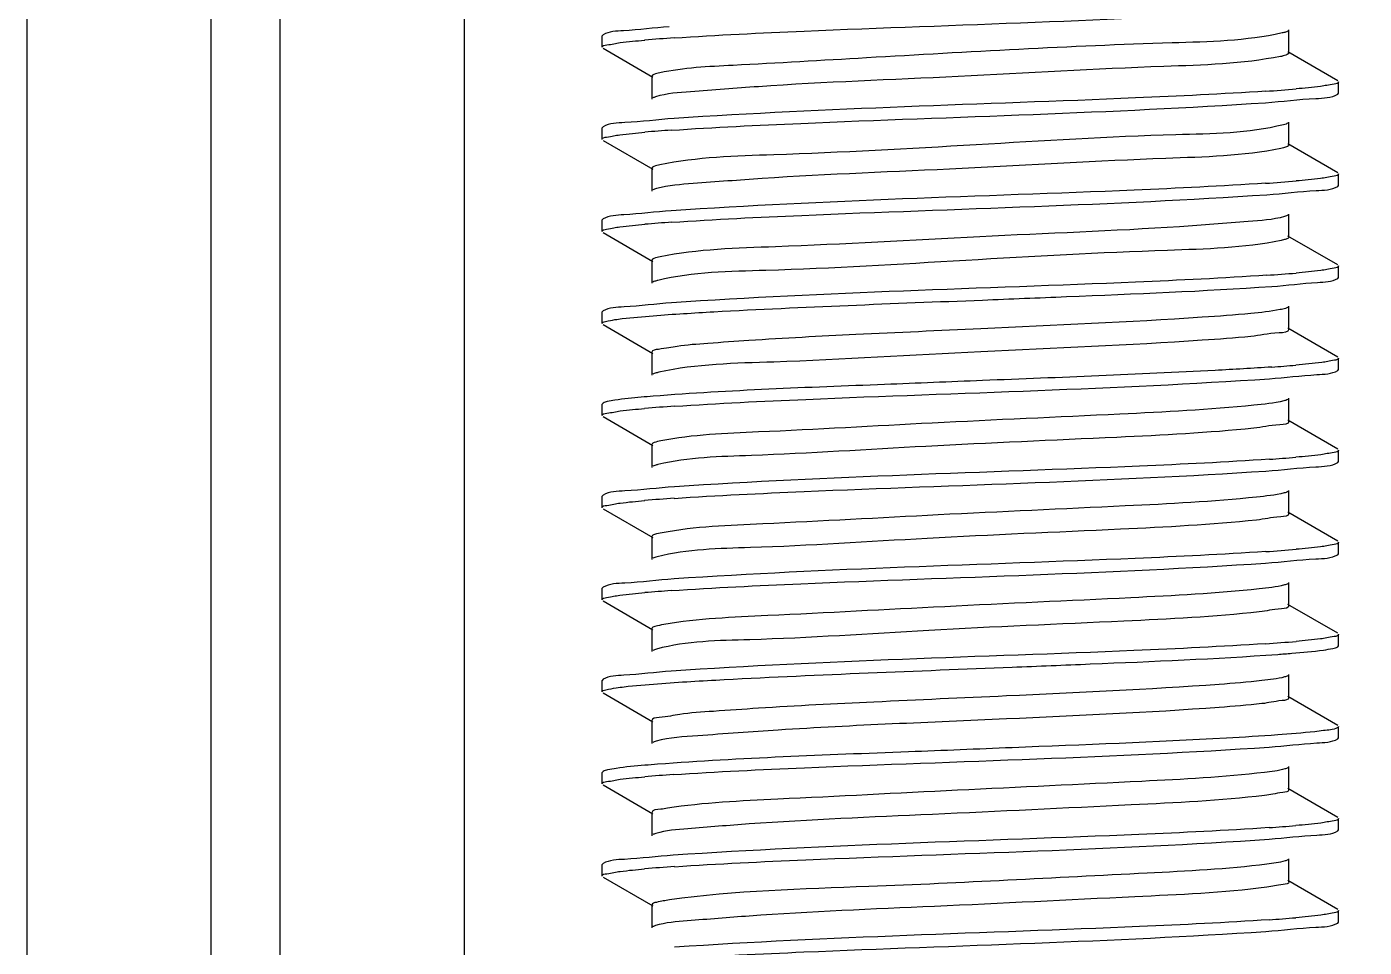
# Model space of a CAD drawing. Extents: x 27938 to 1507990, y 110129 to 923079.
# Drawn here: x 526204 to 526550, y 381445.1 to 381683.1 of the extents above; entities that cross this region are included whole.
import ezdxf

# ---------------------------------------------------------------- set-up
doc = ezdxf.new("R2010")
doc.units = 0
doc.header["$LTSCALE"] = 1000
doc.header["$MEASUREMENT"] = 0
doc.styles.get("Standard").update_dxf_attribs({"font": 'gbenor.shx', "bigfont": 'gbcbig.shx'})
doc.dimstyles.get("Standard").update_dxf_attribs({"dimtxt": 0.18, "dimasz": 0.18, "dimexe": 0.18, "dimexo": 0.0625, "dimgap": 0.09, "dimtad": 0, "dimtih": 1, "dimtoh": 1, "dimdec": 4, "dimzin": 0, "dimdsep": 46, "dimtxsty": 'Standard', "dimcen": 0.09, "dimadec": 0, "dimazin": 0, "dimtfac": 1, "dimtdec": 4, "dimtofl": 0, "dimtmove": 0, "dimatfit": 3, "dimfxl": 1, "dimtolj": 1, "dimtzin": 0, "dimarcsym": 0})

msp = doc.modelspace()

# ---------------------------------------------------------------- linework, layer by layer
at = {"linetype": 'Continuous'}
for p, q in [((526204.03, 383675.04), (526204.03, 378934.02)), ((526251.66, 383675.04), (526251.66, 378934.02)), ((526269.52, 383675.04), (526269.52, 378934.02)), ((526317.14, 383675.04), (526317.14, 378934.02)), ((526353.09, 381681.05), (526352.86, 381680.79)), ((526352.86, 381677.81), (526352.86, 381680.79)), ((526352.86, 381677.81), (526352.86, 381680.79)), ((526530.47, 381676.33), (526530.47, 381682.28)), ((526353.09, 381677.55), (526366.01, 381670.07)), ((526543.14, 381669.14), (526530.21, 381676.63)), ((526365.75, 381670.37), (526365.75, 381664.42)), ((526543.36, 381665.91), (526543.36, 381668.88)), ((526543.36, 381665.91), (526543.36, 381668.88)), ((526543.14, 381665.65), (526543.36, 381665.91)), ((526353.09, 381657.24), (526352.86, 381656.98)), ((526352.86, 381654), (526352.86, 381656.98)), ((526352.86, 381654), (526352.86, 381656.98)), ((526530.47, 381652.51), (526530.47, 381658.47)), ((526353.09, 381653.74), (526366.01, 381646.26)), ((526543.14, 381645.33), (526530.21, 381652.81)), ((526529.05, 381651.81), (526528.42, 381651.66)), ((526365.75, 381646.56), (526365.75, 381640.61)), ((526543.14, 381641.83), (526543.36, 381642.09)), ((526543.36, 381642.09), (526543.36, 381645.07)), ((526543.36, 381642.09), (526543.36, 381645.07)), ((526353.09, 381633.43), (526352.86, 381633.16)), ((526352.86, 381630.19), (526352.86, 381633.16)), ((526352.86, 381630.19), (526352.86, 381633.16)), ((526530.47, 381628.7), (526530.47, 381634.65)), ((526353.09, 381629.93), (526366.01, 381622.45)), ((526543.14, 381621.52), (526530.21, 381629)), ((526529.34, 381628.07), (526528.46, 381627.86)), ((526365.75, 381622.75), (526365.75, 381616.79)), ((526543.36, 381618.28), (526543.36, 381621.26)), ((526543.36, 381618.28), (526543.36, 381621.26)), ((526543.14, 381618.02), (526543.36, 381618.28)), ((526353.09, 381609.61), (526352.86, 381609.35)), ((526352.86, 381606.38), (526352.86, 381609.35)), ((526352.86, 381606.38), (526352.86, 381609.35)), ((526530.47, 381604.89), (526530.47, 381610.84)), ((526353.09, 381606.11), (526366.01, 381598.63)), ((526543.14, 381597.71), (526530.21, 381605.19)), ((526365.75, 381598.93), (526365.75, 381592.98)), ((526543.36, 381594.47), (526543.36, 381597.45)), ((526543.36, 381594.47), (526543.36, 381597.45)), ((526543.14, 381594.21), (526543.36, 381594.47)), ((526530.47, 381581.07), (526530.47, 381587.03)), ((526353.09, 381585.8), (526352.86, 381585.54)), ((526352.86, 381582.56), (526352.86, 381585.54)), ((526352.86, 381582.56), (526352.86, 381585.54)), ((526353.09, 381582.3), (526366.01, 381574.82)), ((526543.14, 381573.89), (526530.21, 381581.38)), ((526365.75, 381575.12), (526365.75, 381569.17)), ((526543.36, 381570.66), (526543.36, 381573.63)), ((526543.36, 381570.66), (526543.36, 381573.63)), ((526543.14, 381570.4), (526543.36, 381570.66)), ((526530.47, 381557.26), (526530.47, 381563.21)), ((526353.09, 381561.99), (526352.86, 381561.73)), ((526352.86, 381558.75), (526352.86, 381561.73)), ((526352.86, 381558.75), (526352.86, 381561.73)), ((526353.09, 381558.49), (526366.01, 381551.01)), ((526543.14, 381550.08), (526530.21, 381557.56)), ((526365.75, 381551.31), (526365.75, 381545.35)), ((526543.36, 381546.84), (526543.36, 381549.82)), ((526543.36, 381546.84), (526543.36, 381549.82)), ((526543.14, 381546.58), (526543.36, 381546.84)), ((526530.47, 381533.45), (526530.47, 381539.4)), ((526353.09, 381538.17), (526352.86, 381537.91)), ((526352.86, 381534.94), (526352.86, 381537.91)), ((526352.86, 381534.94), (526352.86, 381537.91)), ((526353.09, 381534.68), (526366.01, 381527.19)), ((526543.14, 381526.27), (526530.21, 381533.75)), ((526365.75, 381527.5), (526365.75, 381521.54)), ((526543.36, 381523.03), (526543.36, 381526.01)), ((526543.36, 381523.03), (526543.36, 381526.01)), ((526543.14, 381522.77), (526543.36, 381523.03)), ((526353.09, 381514.36), (526352.86, 381514.1)), ((526352.86, 381511.12), (526352.86, 381514.1)), ((526352.86, 381511.12), (526352.86, 381514.1)), ((526530.47, 381509.64), (526530.47, 381515.59)), ((526353.09, 381510.86), (526366.01, 381503.38)), ((526543.14, 381502.45), (526530.21, 381509.94)), ((526365.75, 381503.68), (526365.75, 381497.73)), ((526543.36, 381499.22), (526543.36, 381502.19)), ((526543.36, 381499.22), (526543.36, 381502.19)), ((526543.14, 381498.96), (526543.36, 381499.22)), ((526353.09, 381490.55), (526352.86, 381490.29)), ((526352.86, 381487.31), (526352.86, 381490.29)), ((526352.86, 381487.31), (526352.86, 381490.29)), ((526530.47, 381485.82), (526530.47, 381491.78)), ((526353.09, 381487.05), (526366.01, 381479.57)), ((526543.14, 381478.64), (526530.21, 381486.12)), ((526365.75, 381479.87), (526365.75, 381473.92)), ((526543.36, 381475.4), (526543.36, 381478.38)), ((526543.36, 381475.4), (526543.36, 381478.38)), ((526543.14, 381475.14), (526543.36, 381475.4)), ((526353.09, 381466.74), (526352.86, 381466.47)), ((526352.86, 381463.5), (526352.86, 381466.47)), ((526352.86, 381463.5), (526352.86, 381466.47)), ((526530.47, 381462.01), (526530.47, 381467.96)), ((526353.09, 381463.24), (526366.01, 381455.76)), ((526543.14, 381454.83), (526530.21, 381462.31)), ((526365.75, 381456.06), (526365.75, 381450.1)), ((526543.36, 381451.59), (526543.36, 381454.57)), ((526543.36, 381451.59), (526543.36, 381454.57)), ((526543.14, 381451.33), (526543.36, 381451.59))]:
    msp.add_line(p, q, dxfattribs=at)
for centre, radius, start, end in [((526399.01, 381261.54), 419.59, 93.7629, 94.806), ((526524.47, 381694.56), 19.48, 281.4729, 282.6156), ((526496.92, 382088.91), 423.36, 273.7391, 274.8053), ((526398.08, 381249.42), 407.86, 93.8436, 94.8037), ((526496.83, 382066.17), 424.43, 273.7327, 274.805), ((526398.22, 381223.86), 409.61, 93.832, 94.8034), ((526497.27, 382036.85), 418.9, 273.7674, 274.8061), ((526498.92, 381992.38), 398.18, 273.9056, 274.8068), ((526399.15, 381164.52), 421.36, 93.7522, 94.8054), ((526498.07, 381979.26), 408.9, 273.8366, 274.8035), ((526398.99, 381142.7), 419.37, 93.7643, 94.806), ((526496.9, 381970.08), 423.59, 273.7377, 274.8053), ((526398.07, 381130.41), 407.8, 93.844, 94.8037), ((526496.82, 381947.29), 424.61, 273.7316, 274.805), ((526398.73, 381074.62), 416, 93.7865, 94.8061), ((526497.98, 381885.05), 409.95, 273.8297, 274.8033), ((526399.14, 381045.64), 421.18, 93.7533, 94.8055), ((526498.06, 381860.24), 408.96, 273.8363, 274.8035)]:
    msp.add_arc(centre, radius, start, end, dxfattribs=at)
for points, knots in [([(526371.47, 381680.22), (526382.68, 381680.97), (526433.69, 381683.42), (526484.77, 381684.65), (526524.53, 381687.3)], [0, 0, 0, 0, 0.219814, 1, 1, 1, 1]), ([(526370.2, 381683.11), (526366.24, 381682.84), (526360.69, 381682.07), (526354.64, 381681.94), (526353.09, 381681.05)], [0, 0, 0, 0, 0.689661, 1, 1, 1, 1]), ([(526528.72, 381681.5), (526519.43, 381679.41), (526483.25, 381678.67), (526436.04, 381675.93), (526391.92, 381673.35), (526373.96, 381672.51), (526367.74, 381671.21)], [0, 0, 0, 0, 0.177164, 0.667524, 0.881863, 1, 1, 1, 1]), ([(526530.21, 381681.98), (526530.03, 381681.87), (526529.53, 381681.69), (526529.03, 381681.56), (526528.72, 381681.5)], [0, 0, 0, 0, 0.400253, 1, 1, 1, 1]), ([(526352.86, 381677.81), (526352.86, 381678.25), (526355.18, 381678.53), (526356.35, 381678.85), (526357.52, 381679)], [0, 0, 0, 0, 0.271257, 1, 1, 1, 1]), ([(526528.34, 381675.46), (526518.43, 381673.44), (526490.39, 381672.82), (526445.5, 381670), (526404.55, 381668.61), (526378.58, 381666.48), (526369.6, 381665.88), (526366.69, 381664.99)], [0, 0, 0, 0, 0.187313, 0.515693, 0.835167, 0.943815, 1, 1, 1, 1]), ([(526530.47, 381676.33), (526530.47, 381676.13), (526529.71, 381675.77), (526529.17, 381675.64), (526528.72, 381675.54)], [0, 0, 0, 0, 0.300595, 1, 1, 1, 1]), ([(526367.74, 381671.21), (526367.24, 381671.1), (526366.64, 381670.96), (526365.75, 381670.59), (526365.75, 381670.37)], [0, 0, 0, 0, 0.704879, 1, 1, 1, 1]), ([(526524.53, 381666.46), (526513.29, 381665.71), (526462.27, 381663.26), (526411.19, 381662.05), (526371.47, 381659.39)], [0, 0, 0, 0, 0.220557, 1, 1, 1, 1]), ([(526543.36, 381668.88), (526543.36, 381668.44), (526541.02, 381668.16), (526539.84, 381667.84), (526538.65, 381667.69)], [0, 0, 0, 0, 0.271089, 1, 1, 1, 1]), ([(526366.69, 381664.99), (526366.56, 381664.95), (526366.33, 381664.87), (526366.1, 381664.77), (526366.01, 381664.72)], [0, 0, 0, 0, 0.566993, 1, 1, 1, 1]), ([(526370.74, 381656.36), (526381.9, 381657.12), (526433.14, 381659.59), (526484.44, 381660.82), (526524.46, 381663.48)], [0, 0, 0, 0, 0.218031, 1, 1, 1, 1]), ([(526524.46, 381663.48), (526528.79, 381663.77), (526534.85, 381664.61), (526541.46, 381664.68), (526543.14, 381665.65)], [0, 0, 0, 0, 0.69122, 1, 1, 1, 1]), ([(526371.47, 381659.39), (526367.22, 381659.1), (526361.25, 381658.28), (526354.74, 381658.19), (526353.09, 381657.24)], [0, 0, 0, 0, 0.690963, 1, 1, 1, 1]), ([(526529.05, 381657.76), (526520.01, 381655.52), (526493.16, 381655.27), (526449.38, 381652.49), (526404.93, 381650.06), (526377.43, 381649.42), (526367.77, 381647.4)], [0, 0, 0, 0, 0.172802, 0.492825, 0.816897, 1, 1, 1, 1]), ([(526530.21, 381658.16), (526530.07, 381658.08), (526529.68, 381657.93), (526529.28, 381657.82), (526529.05, 381657.76)], [0, 0, 0, 0, 0.410783, 1, 1, 1, 1]), ([(526352.86, 381654), (526352.86, 381654.43), (526355.13, 381654.72), (526356.28, 381655.03), (526357.43, 381655.18)], [0, 0, 0, 0, 0.271613, 1, 1, 1, 1]), ([(526530.47, 381652.51), (526530.47, 381652.35), (526529.87, 381652.01), (526529.41, 381651.9), (526529.05, 381651.81)], [0, 0, 0, 0, 0.308524, 1, 1, 1, 1]), ([(526528.42, 381651.66), (526518.65, 381649.64), (526490.92, 381649.04), (526446.33, 381646.24), (526405.47, 381644.79), (526379.22, 381642.76), (526370.03, 381642.09), (526366.96, 381641.26)], [0, 0, 0, 0, 0.184784, 0.510672, 0.830509, 0.940967, 1, 1, 1, 1]), ([(526367.77, 381647.4), (526367.26, 381647.29), (526366.65, 381647.16), (526365.75, 381646.78), (526365.75, 381646.56)], [0, 0, 0, 0, 0.705132, 1, 1, 1, 1]), ([(526524.46, 381642.64), (526513.13, 381641.89), (526461.89, 381639.43), (526410.58, 381638.24), (526370.74, 381635.52)], [0, 0, 0, 0, 0.221461, 1, 1, 1, 1]), ([(526543.36, 381645.07), (526543.36, 381644.63), (526541.01, 381644.35), (526539.82, 381644.02), (526538.64, 381643.87)], [0, 0, 0, 0, 0.271033, 1, 1, 1, 1]), ([(526366.96, 381641.26), (526366.77, 381641.21), (526366.45, 381641.11), (526366.14, 381640.98), (526366.01, 381640.91)], [0, 0, 0, 0, 0.580357, 1, 1, 1, 1]), ([(526370.84, 381632.55), (526382.05, 381633.32), (526433.36, 381635.79), (526484.74, 381637), (526524.79, 381639.69)], [0, 0, 0, 0, 0.218602, 1, 1, 1, 1]), ([(526524.79, 381639.69), (526529.04, 381639.97), (526534.99, 381640.8), (526541.48, 381640.88), (526543.14, 381641.83)], [0, 0, 0, 0, 0.690907, 1, 1, 1, 1]), ([(526370.74, 381635.52), (526366.65, 381635.25), (526360.92, 381634.45), (526354.68, 381634.34), (526353.09, 381633.43)], [0, 0, 0, 0, 0.690198, 1, 1, 1, 1]), ([(526529.34, 381634.02), (526526.31, 381633.18), (526517.17, 381632.52), (526490.99, 381630.47), (526450.11, 381629.03), (526405.44, 381626.23), (526377.63, 381625.62), (526367.83, 381623.6)], [0, 0, 0, 0, 0.058314, 0.16832, 0.488078, 0.814598, 1, 1, 1, 1]), ([(526530.21, 381634.35), (526530.1, 381634.29), (526529.81, 381634.16), (526529.51, 381634.07), (526529.34, 381634.02)], [0, 0, 0, 0, 0.422831, 1, 1, 1, 1]), ([(526352.86, 381630.19), (526352.86, 381630.62), (526355.15, 381630.91), (526356.31, 381631.22), (526357.46, 381631.37)], [0, 0, 0, 0, 0.271515, 1, 1, 1, 1]), ([(526530.47, 381628.7), (526530.47, 381628.56), (526530.02, 381628.25), (526529.63, 381628.15), (526529.34, 381628.07)], [0, 0, 0, 0, 0.318416, 1, 1, 1, 1]), ([(526528.46, 381627.86), (526518.84, 381625.85), (526491.41, 381625.21), (526447.05, 381622.76), (526403.24, 381620.03), (526376.36, 381619.72), (526367.26, 381617.52)], [0, 0, 0, 0, 0.182564, 0.506012, 0.826068, 1, 1, 1, 1]), ([(526367.83, 381623.6), (526367.3, 381623.49), (526366.68, 381623.35), (526365.75, 381622.97), (526365.75, 381622.75)], [0, 0, 0, 0, 0.705784, 1, 1, 1, 1]), ([(526543.36, 381621.26), (526543.36, 381620.82), (526541.05, 381620.54), (526539.88, 381620.22), (526538.71, 381620.07)], [0, 0, 0, 0, 0.271288, 1, 1, 1, 1]), ([(526524.79, 381618.85), (526513.49, 381618.09), (526462.17, 381615.63), (526410.79, 381614.44), (526370.84, 381611.72)], [0, 0, 0, 0, 0.220602, 1, 1, 1, 1]), ([(526526.04, 381615.96), (526529.99, 381616.23), (526535.54, 381617), (526541.59, 381617.13), (526543.14, 381618.02)], [0, 0, 0, 0, 0.689629, 1, 1, 1, 1]), ([(526367.26, 381617.52), (526367.01, 381617.46), (526366.58, 381617.34), (526366.17, 381617.18), (526366.01, 381617.09)], [0, 0, 0, 0, 0.591995, 1, 1, 1, 1]), ([(526451.23, 381612.45), (526458.47, 381612.74), (526483.42, 381613.76), (526508.37, 381614.74), (526526.04, 381615.96)], [0, 0, 0, 0, 0.290468, 1, 1, 1, 1]), ([(526370.84, 381611.72), (526366.73, 381611.44), (526360.97, 381610.64), (526354.69, 381610.53), (526353.09, 381609.61)], [0, 0, 0, 0, 0.690304, 1, 1, 1, 1]), ([(526366.04, 381608.39), (526371.27, 381608.8), (526399.66, 381610.5), (526428.07, 381611.53), (526451.23, 381612.45)], [0, 0, 0, 0, 0.184687, 1, 1, 1, 1]), ([(526356.16, 381607.38), (526356.78, 381607.47), (526360.07, 381607.9), (526363.37, 381608.18), (526366.04, 381608.39)], [0, 0, 0, 0, 0.190334, 1, 1, 1, 1]), ([(526520.62, 381608.97), (526516.45, 381608.56), (526493.19, 381606.87), (526469.9, 381605.89), (526450.81, 381605.01)], [0, 0, 0, 0, 0.179859, 1, 1, 1, 1]), ([(526529.6, 381610.29), (526529.15, 381610.15), (526526.19, 381609.5), (526523.17, 381609.21), (526520.62, 381608.97)], [0, 0, 0, 0, 0.153321, 1, 1, 1, 1]), ([(526530.21, 381610.54), (526530.13, 381610.49), (526529.93, 381610.4), (526529.71, 381610.32), (526529.6, 381610.29)], [0, 0, 0, 0, 0.43669, 1, 1, 1, 1]), ([(526352.86, 381606.38), (526352.86, 381606.7), (526354.46, 381607.03), (526355.33, 381607.25), (526356.16, 381607.38)], [0, 0, 0, 0, 0.277625, 1, 1, 1, 1]), ([(526450.81, 381605.01), (526440.03, 381604.51), (526420.09, 381603.58), (526396.36, 381602.41), (526381.25, 381601.28), (526372.91, 381600.71), (526369.02, 381599.81), (526365.76, 381599.54), (526365.75, 381598.93)], [0, 0, 0, 0, 0.37902, 0.702957, 0.82783, 0.920921, 0.978777, 1, 1, 1, 1]), ([(526530.47, 381604.89), (526530.47, 381604), (526525.38, 381604.01), (526523.08, 381603.25), (526520.62, 381603.01)], [0, 0, 0, 0, 0.264851, 1, 1, 1, 1]), ([(526520.62, 381603.01), (526516.45, 381602.61), (526493.19, 381600.92), (526469.9, 381599.94), (526450.81, 381599.06)], [0, 0, 0, 0, 0.179859, 1, 1, 1, 1]), ([(526450.81, 381599.06), (526432.97, 381598.24), (526405.32, 381596.34), (526377.26, 381595.93), (526367.54, 381593.77)], [0, 0, 0, 0, 0.641833, 1, 1, 1, 1]), ([(526543.36, 381597.45), (526543.36, 381597.03), (526541.2, 381596.74), (526540.1, 381596.44), (526539, 381596.29)], [0, 0, 0, 0, 0.272355, 1, 1, 1, 1]), ([(526367.54, 381593.77), (526367.22, 381593.7), (526366.71, 381593.57), (526366.2, 381593.39), (526366.01, 381593.28)], [0, 0, 0, 0, 0.600683, 1, 1, 1, 1]), ([(526526.04, 381595.12), (526521.16, 381594.79), (526496.24, 381593.36), (526471.29, 381592.41), (526451.23, 381591.62)], [0, 0, 0, 0, 0.195815, 1, 1, 1, 1]), ([(526525.43, 381592.1), (526529.52, 381592.38), (526535.27, 381593.18), (526541.54, 381593.29), (526543.14, 381594.21)], [0, 0, 0, 0, 0.690247, 1, 1, 1, 1]), ([(526451.23, 381591.62), (526442.79, 381591.28), (526414.39, 381590.11), (526385.97, 381589.12), (526366.04, 381587.56)], [0, 0, 0, 0, 0.296913, 1, 1, 1, 1]), ([(526371.58, 381584.98), (526382.9, 381585.74), (526434.18, 381588.2), (526485.52, 381589.39), (526525.43, 381592.1)], [0, 0, 0, 0, 0.220973, 1, 1, 1, 1]), ([(526366.04, 381587.56), (526365.02, 381587.48), (526361.72, 381587.2), (526358.42, 381586.88), (526356.16, 381586.54)], [0, 0, 0, 0, 0.308662, 1, 1, 1, 1]), ([(526530.21, 381586.73), (526529.89, 381586.54), (526526.97, 381585.75), (526524, 381585.49), (526521.39, 381585.23)], [0, 0, 0, 0, 0.12359, 1, 1, 1, 1]), ([(526352.86, 381582.56), (526352.86, 381583), (526355.2, 381583.28), (526356.37, 381583.61), (526357.55, 381583.76)], [0, 0, 0, 0, 0.271161, 1, 1, 1, 1]), ([(526356.16, 381586.54), (526355.5, 381586.44), (526354.47, 381586.25), (526353.42, 381585.99), (526353.09, 381585.8)], [0, 0, 0, 0, 0.636492, 1, 1, 1, 1]), ([(526521.39, 381585.23), (526509.88, 381584.07), (526482.15, 381582.65), (526439.41, 381580.8), (526399.9, 381578.47), (526376.31, 381577.66), (526368, 381576.01)], [0, 0, 0, 0, 0.225861, 0.54177, 0.834708, 1, 1, 1, 1]), ([(526530.47, 381581.07), (526530.48, 381580.25), (526525.79, 381580.19), (526523.66, 381579.51), (526521.39, 381579.28)], [0, 0, 0, 0, 0.265506, 1, 1, 1, 1]), ([(526521.39, 381579.28), (526509.63, 381578.09), (526481.36, 381576.65), (526437.99, 381574.86), (526398.55, 381572.27), (526375.17, 381571.78), (526367.3, 381569.9)], [0, 0, 0, 0, 0.229569, 0.549908, 0.842706, 1, 1, 1, 1]), ([(526368, 381576.01), (526367.43, 381575.9), (526366.77, 381575.74), (526365.75, 381575.36), (526365.75, 381575.12)], [0, 0, 0, 0, 0.707927, 1, 1, 1, 1]), ([(526543.36, 381573.63), (526543.36, 381573.2), (526541.08, 381572.91), (526539.93, 381572.6), (526538.78, 381572.45)], [0, 0, 0, 0, 0.271556, 1, 1, 1, 1]), ([(526367.3, 381569.9), (526367.04, 381569.84), (526366.6, 381569.72), (526366.17, 381569.56), (526366.01, 381569.47)], [0, 0, 0, 0, 0.592962, 1, 1, 1, 1]), ([(526525.43, 381571.27), (526514.24, 381570.51), (526462.96, 381568.03), (526411.62, 381566.82), (526371.58, 381564.14)], [0, 0, 0, 0, 0.218362, 1, 1, 1, 1]), ([(526524.51, 381568.23), (526528.83, 381568.52), (526534.87, 381569.35), (526541.46, 381569.43), (526543.14, 381570.4)], [0, 0, 0, 0, 0.691176, 1, 1, 1, 1]), ([(526371.46, 381561.16), (526382.66, 381561.91), (526433.68, 381564.36), (526484.75, 381565.58), (526524.51, 381568.23)], [0, 0, 0, 0, 0.219771, 1, 1, 1, 1]), ([(526371.58, 381564.14), (526367.29, 381563.86), (526361.3, 381563.03), (526354.75, 381562.94), (526353.09, 381561.99)], [0, 0, 0, 0, 0.691058, 1, 1, 1, 1]), ([(526530.21, 381562.91), (526529.92, 381562.74), (526527.24, 381561.99), (526524.51, 381561.74), (526522.13, 381561.49)], [0, 0, 0, 0, 0.125811, 1, 1, 1, 1]), ([(526352.86, 381558.75), (526352.86, 381559.19), (526355.18, 381559.47), (526356.35, 381559.79), (526357.52, 381559.94)], [0, 0, 0, 0, 0.271269, 1, 1, 1, 1]), ([(526522.13, 381561.49), (526510.84, 381560.31), (526483.38, 381558.91), (526440.78, 381557.03), (526400.89, 381554.75), (526376.93, 381553.85), (526368.35, 381552.26)], [0, 0, 0, 0, 0.220957, 0.535192, 0.830069, 1, 1, 1, 1]), ([(526522.13, 381555.54), (526510.42, 381554.31), (526482, 381552.87), (526438.29, 381551.09), (526398.53, 381548.37), (526374.93, 381548.04), (526367.11, 381546.04)], [0, 0, 0, 0, 0.227343, 0.549346, 0.844044, 1, 1, 1, 1]), ([(526530.47, 381557.26), (526530.48, 381556.5), (526526.19, 381556.38), (526524.22, 381555.76), (526522.13, 381555.54)], [0, 0, 0, 0, 0.266267, 1, 1, 1, 1]), ([(526368.35, 381552.26), (526367.69, 381552.14), (526366.95, 381551.97), (526365.75, 381551.58), (526365.75, 381551.31)], [0, 0, 0, 0, 0.7122, 1, 1, 1, 1]), ([(526543.36, 381549.82), (526543.36, 381549.38), (526541.01, 381549.1), (526539.83, 381548.77), (526538.65, 381548.62)], [0, 0, 0, 0, 0.271076, 1, 1, 1, 1]), ([(526367.11, 381546.04), (526366.89, 381545.99), (526366.52, 381545.88), (526366.15, 381545.74), (526366.01, 381545.66)], [0, 0, 0, 0, 0.585894, 1, 1, 1, 1]), ([(526524.51, 381547.39), (526513.27, 381546.65), (526462.25, 381544.2), (526411.18, 381542.98), (526371.46, 381540.32)], [0, 0, 0, 0, 0.2206, 1, 1, 1, 1]), ([(526524.45, 381544.41), (526528.78, 381544.7), (526534.84, 381545.54), (526541.46, 381545.62), (526543.14, 381546.58)], [0, 0, 0, 0, 0.69123, 1, 1, 1, 1]), ([(526370.73, 381537.3), (526381.89, 381538.06), (526433.13, 381540.53), (526484.43, 381541.75), (526524.45, 381544.41)], [0, 0, 0, 0, 0.218012, 1, 1, 1, 1]), ([(526371.46, 381540.32), (526367.21, 381540.04), (526361.25, 381539.21), (526354.74, 381539.12), (526353.09, 381538.17)], [0, 0, 0, 0, 0.69095, 1, 1, 1, 1]), ([(526530.21, 381539.1), (526529.94, 381538.94), (526527.5, 381538.23), (526525.01, 381537.99), (526522.84, 381537.76)], [0, 0, 0, 0, 0.128207, 1, 1, 1, 1]), ([(526352.86, 381534.94), (526352.86, 381535.37), (526355.13, 381535.65), (526356.28, 381535.97), (526357.43, 381536.12)], [0, 0, 0, 0, 0.271616, 1, 1, 1, 1]), ([(526522.84, 381537.76), (526511.8, 381536.55), (526484.64, 381535.17), (526442.24, 381533.26), (526402, 381531.05), (526377.66, 381530.05), (526368.78, 381528.53)], [0, 0, 0, 0, 0.215853, 0.528156, 0.824971, 1, 1, 1, 1]), ([(526522.84, 381531.8), (526511.2, 381530.53), (526482.67, 381529.1), (526438.66, 381527.32), (526398.58, 381524.48), (526374.75, 381524.3), (526366.96, 381522.19)], [0, 0, 0, 0, 0.224873, 0.548357, 0.845013, 1, 1, 1, 1]), ([(526530.47, 381533.45), (526530.48, 381532.75), (526526.58, 381532.57), (526524.75, 381532.01), (526522.84, 381531.8)], [0, 0, 0, 0, 0.267184, 1, 1, 1, 1]), ([(526368.78, 381528.53), (526368.02, 381528.4), (526367.18, 381528.2), (526365.75, 381527.8), (526365.75, 381527.5)], [0, 0, 0, 0, 0.716288, 1, 1, 1, 1]), ([(526543.36, 381526.01), (526543.36, 381525.56), (526541.01, 381525.28), (526539.82, 381524.96), (526538.63, 381524.81)], [0, 0, 0, 0, 0.271024, 1, 1, 1, 1]), ([(526366.96, 381522.19), (526366.77, 381522.14), (526366.45, 381522.04), (526366.14, 381521.91), (526366.01, 381521.84)], [0, 0, 0, 0, 0.579461, 1, 1, 1, 1]), ([(526524.45, 381523.58), (526513.12, 381522.82), (526461.88, 381520.37), (526410.57, 381519.18), (526370.73, 381516.46)], [0, 0, 0, 0, 0.221489, 1, 1, 1, 1]), ([(526527.59, 381520.82), (526528.8, 381520.91), (526532.76, 381521.21), (526536.71, 381521.56), (526539.43, 381521.94)], [0, 0, 0, 0, 0.308238, 1, 1, 1, 1]), ([(526539.43, 381521.94), (526540.24, 381522.05), (526541.48, 381522.26), (526542.74, 381522.54), (526543.14, 381522.77)], [0, 0, 0, 0, 0.643888, 1, 1, 1, 1]), ([(526367.21, 381513.23), (526372.93, 381513.66), (526403.47, 381515.42), (526434.04, 381516.51), (526458.87, 381517.51)], [0, 0, 0, 0, 0.18765, 1, 1, 1, 1]), ([(526458.87, 381517.51), (526465.62, 381517.78), (526488.53, 381518.73), (526511.45, 381519.65), (526527.59, 381520.82)], [0, 0, 0, 0, 0.294536, 1, 1, 1, 1]), ([(526370.73, 381516.46), (526366.65, 381516.18), (526360.92, 381515.39), (526354.68, 381515.28), (526353.09, 381514.36)], [0, 0, 0, 0, 0.690195, 1, 1, 1, 1]), ([(526523.52, 381514.02), (526519.83, 381513.6), (526497.82, 381511.84), (526475.76, 381510.91), (526457.41, 381510.06)], [0, 0, 0, 0, 0.168264, 1, 1, 1, 1]), ([(526530.21, 381515.29), (526529.96, 381515.14), (526527.76, 381514.47), (526525.49, 381514.25), (526523.52, 381514.02)], [0, 0, 0, 0, 0.130748, 1, 1, 1, 1]), ([(526352.86, 381511.12), (526352.86, 381511.47), (526354.63, 381511.8), (526355.57, 381512.04), (526356.49, 381512.17)], [0, 0, 0, 0, 0.275706, 1, 1, 1, 1]), ([(526356.49, 381512.17), (526357.16, 381512.27), (526360.73, 381512.72), (526364.31, 381513.01), (526367.21, 381513.23)], [0, 0, 0, 0, 0.190818, 1, 1, 1, 1]), ([(526457.41, 381510.06), (526445.99, 381509.54), (526424.67, 381508.55), (526399.19, 381507.34), (526382.78, 381506.13), (526373.62, 381505.56), (526369.37, 381504.57), (526365.76, 381504.34), (526365.75, 381503.68)], [0, 0, 0, 0, 0.372666, 0.697897, 0.824569, 0.919388, 0.97842, 1, 1, 1, 1]), ([(526523.52, 381508.07), (526519.83, 381507.65), (526497.82, 381505.89), (526475.76, 381504.96), (526457.41, 381504.11)], [0, 0, 0, 0, 0.168264, 1, 1, 1, 1]), ([(526530.47, 381509.64), (526530.48, 381508.99), (526526.94, 381508.76), (526525.26, 381508.27), (526523.52, 381508.07)], [0, 0, 0, 0, 0.268221, 1, 1, 1, 1]), ([(526457.41, 381504.11), (526437.74, 381503.2), (526411.05, 381502.28), (526380.98, 381499.96), (526370.31, 381499.34), (526366.83, 381498.34)], [0, 0, 0, 0, 0.650517, 0.880557, 1, 1, 1, 1]), ([(526539.43, 381501.1), (526538.68, 381501), (526534.74, 381500.52), (526530.79, 381500.21), (526527.59, 381499.98)], [0, 0, 0, 0, 0.190506, 1, 1, 1, 1]), ([(526543.36, 381502.19), (526543.36, 381502.07), (526541.96, 381501.19), (526540.67, 381501.28), (526539.43, 381501.1)], [0, 0, 0, 0, 0.08898, 1, 1, 1, 1]), ([(526366.83, 381498.34), (526366.67, 381498.3), (526366.39, 381498.21), (526366.12, 381498.09), (526366.01, 381498.03)], [0, 0, 0, 0, 0.573615, 1, 1, 1, 1]), ([(526371.25, 381489.71), (526382.55, 381490.47), (526433.92, 381492.94), (526485.35, 381494.13), (526525.36, 381496.85)], [0, 0, 0, 0, 0.220168, 1, 1, 1, 1]), ([(526527.59, 381499.98), (526523.17, 381499.66), (526500.27, 381498.3), (526477.35, 381497.41), (526458.87, 381496.67)], [0, 0, 0, 0, 0.19327, 1, 1, 1, 1]), ([(526525.36, 381496.85), (526529.48, 381497.13), (526535.25, 381497.93), (526541.53, 381498.04), (526543.14, 381498.96)], [0, 0, 0, 0, 0.69031, 1, 1, 1, 1]), ([(526458.87, 381496.67), (526449.95, 381496.31), (526419.39, 381495.06), (526388.81, 381494.02), (526367.21, 381492.4)], [0, 0, 0, 0, 0.291869, 1, 1, 1, 1]), ([(526356.49, 381491.34), (526355.75, 381491.23), (526354.61, 381491.03), (526353.45, 381490.76), (526353.09, 381490.55)], [0, 0, 0, 0, 0.640469, 1, 1, 1, 1]), ([(526367.21, 381492.4), (526366.11, 381492.31), (526362.53, 381492.02), (526358.95, 381491.7), (526356.49, 381491.34)], [0, 0, 0, 0, 0.308073, 1, 1, 1, 1]), ([(526524.17, 381490.28), (526513.64, 381489.02), (526487.13, 381487.7), (526445.15, 381485.72), (526404.27, 381483.61), (526379.18, 381482.47), (526369.73, 381481.05)], [0, 0, 0, 0, 0.205692, 0.514145, 0.814818, 1, 1, 1, 1]), ([(526530.21, 381491.47), (526529.98, 381491.34), (526527.99, 381490.71), (526525.94, 381490.5), (526524.17, 381490.28)], [0, 0, 0, 0, 0.133548, 1, 1, 1, 1]), ([(526352.86, 381487.31), (526352.86, 381487.75), (526355.16, 381488.03), (526356.32, 381488.35), (526357.48, 381488.5)], [0, 0, 0, 0, 0.271401, 1, 1, 1, 1]), ([(526524.17, 381484.33), (526512.72, 381482.96), (526484.03, 381481.64), (526439.64, 381479.38), (526401.32, 381477.88), (526377.56, 381475.92), (526369.4, 381475.3), (526366.73, 381474.5)], [0, 0, 0, 0, 0.219299, 0.545275, 0.845986, 0.946989, 1, 1, 1, 1]), ([(526530.47, 381485.82), (526530.48, 381485.24), (526527.3, 381484.96), (526525.75, 381484.52), (526524.17, 381484.33)], [0, 0, 0, 0, 0.269573, 1, 1, 1, 1]), ([(526369.73, 381481.05), (526369.15, 381480.97), (526368.02, 381480.64), (526365.76, 381480.68), (526365.75, 381479.87)], [0, 0, 0, 0, 0.420943, 1, 1, 1, 1]), ([(526525.36, 381476.01), (526514.14, 381475.25), (526462.77, 381472.78), (526411.34, 381471.57), (526371.25, 381468.87)], [0, 0, 0, 0, 0.218828, 1, 1, 1, 1]), ([(526543.36, 381478.38), (526543.36, 381477.95), (526541.07, 381477.66), (526539.92, 381477.35), (526538.76, 381477.2)], [0, 0, 0, 0, 0.271495, 1, 1, 1, 1]), ([(526366.73, 381474.5), (526366.59, 381474.46), (526366.35, 381474.38), (526366.11, 381474.27), (526366.01, 381474.22)], [0, 0, 0, 0, 0.56834, 1, 1, 1, 1]), ([(526371.57, 381465.91), (526382.88, 381466.67), (526434.17, 381469.13), (526485.52, 381470.32), (526525.42, 381473.04)], [0, 0, 0, 0, 0.220945, 1, 1, 1, 1]), ([(526525.42, 381473.04), (526529.52, 381473.32), (526535.27, 381474.12), (526541.54, 381474.23), (526543.14, 381475.14)], [0, 0, 0, 0, 0.69025, 1, 1, 1, 1]), ([(526371.25, 381468.87), (526367.05, 381468.59), (526361.15, 381467.77), (526354.73, 381467.68), (526353.09, 381466.74)], [0, 0, 0, 0, 0.690745, 1, 1, 1, 1]), ([(526524.79, 381466.55), (526514.52, 381465.25), (526480.13, 381463.62), (526428.68, 381460.71), (526387.31, 381459.72), (526370.26, 381457.32)], [0, 0, 0, 0, 0.200632, 0.666276, 1, 1, 1, 1]), ([(526530.21, 381467.66), (526530, 381467.54), (526528.22, 381466.95), (526526.38, 381466.75), (526524.79, 381466.55)], [0, 0, 0, 0, 0.136537, 1, 1, 1, 1]), ([(526352.86, 381463.5), (526352.86, 381463.94), (526355.2, 381464.22), (526356.37, 381464.54), (526357.55, 381464.69)], [0, 0, 0, 0, 0.27117, 1, 1, 1, 1]), ([(526524.79, 381460.59), (526513.46, 381459.16), (526484.74, 381457.88), (526440.14, 381455.58), (526401.45, 381454.09), (526377.5, 381452.08), (526369.3, 381451.49), (526366.65, 381450.66)], [0, 0, 0, 0, 0.216257, 0.543315, 0.846143, 0.947493, 1, 1, 1, 1]), ([(526530.47, 381462.01), (526530.48, 381461.48), (526527.63, 381461.17), (526526.22, 381460.77), (526524.79, 381460.59)], [0, 0, 0, 0, 0.271092, 1, 1, 1, 1]), ([(526370.26, 381457.32), (526369.13, 381457.16), (526367.96, 381456.86), (526365.75, 381456.49), (526365.75, 381456.06)], [0, 0, 0, 0, 0.724965, 1, 1, 1, 1]), ([(526525.42, 381452.2), (526514.24, 381451.44), (526462.95, 381448.97), (526411.61, 381447.75), (526371.57, 381445.08)], [0, 0, 0, 0, 0.21838, 1, 1, 1, 1]), ([(526543.36, 381454.57), (526543.36, 381454.14), (526541.08, 381453.85), (526539.93, 381453.54), (526538.78, 381453.39)], [0, 0, 0, 0, 0.271553, 1, 1, 1, 1]), ([(526366.65, 381450.66), (526366.53, 381450.62), (526366.31, 381450.55), (526366.1, 381450.46), (526366.01, 381450.41)], [0, 0, 0, 0, 0.563561, 1, 1, 1, 1]), ([(526371.45, 381442.09), (526382.64, 381442.84), (526433.66, 381445.29), (526484.74, 381446.52), (526524.5, 381449.17)], [0, 0, 0, 0, 0.219727, 1, 1, 1, 1]), ([(526524.5, 381449.17), (526528.82, 381449.45), (526534.86, 381450.29), (526541.46, 381450.37), (526543.14, 381451.33)], [0, 0, 0, 0, 0.691188, 1, 1, 1, 1])]:
    msp.add_open_spline(points, degree=3, knots=knots, dxfattribs=at)
for points in [[(526357.52, 381679), (526359.63, 381679.28), (526361.74, 381679.47), (526363.86, 381679.65)], [(526538.65, 381667.69), (526536.57, 381667.42), (526534.48, 381667.22), (526532.38, 381667.05)], [(526357.43, 381655.18), (526359.59, 381655.46), (526361.75, 381655.66), (526363.92, 381655.85)], [(526538.64, 381643.87), (526536.56, 381643.61), (526534.47, 381643.41), (526532.38, 381643.23)], [(526357.46, 381631.37), (526359.6, 381631.65), (526361.76, 381631.85), (526363.92, 381632.03)], [(526538.71, 381620.07), (526536.6, 381619.8), (526534.48, 381619.6), (526532.37, 381619.42)], [(526539, 381596.29), (526536.77, 381596), (526534.53, 381595.79), (526532.28, 381595.6)], [(526357.55, 381583.76), (526359.64, 381584.03), (526361.75, 381584.22), (526363.85, 381584.4)], [(526538.78, 381572.45), (526536.63, 381572.17), (526534.47, 381571.97), (526532.31, 381571.79)], [(526357.52, 381559.94), (526359.63, 381560.21), (526361.74, 381560.41), (526363.86, 381560.59)], [(526538.65, 381548.62), (526536.57, 381548.36), (526534.47, 381548.16), (526532.38, 381547.98)], [(526357.43, 381536.12), (526359.59, 381536.4), (526361.75, 381536.6), (526363.92, 381536.78)], [(526538.63, 381524.81), (526536.56, 381524.54), (526534.47, 381524.35), (526532.39, 381524.17)], [(526357.48, 381488.5), (526359.6, 381488.77), (526361.74, 381488.97), (526363.87, 381489.15)], [(526538.76, 381477.2), (526536.62, 381476.92), (526534.46, 381476.72), (526532.31, 381476.54)], [(526357.55, 381464.69), (526359.64, 381464.96), (526361.75, 381465.16), (526363.85, 381465.34)], [(526538.78, 381453.39), (526536.63, 381453.11), (526534.47, 381452.91), (526532.31, 381452.72)]]:
    msp.add_open_spline(points, degree=3, dxfattribs=at)

# ---------------------------------------------------------------- leaders
msp.add_leader([(526475.71, 381086.87), (527465.07, 381533.33)], dimstyle='Standard', override={"dimgap": 20, "dimtad": 0})

doc.saveas('drawing.dxf')
